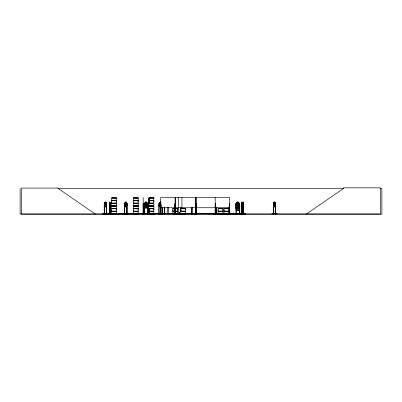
<?xml version="1.0" encoding="UTF-8"?>
<svg xmlns="http://www.w3.org/2000/svg" width="402" height="402" viewBox="0 0 402 402"><rect width="100%" height="100%" fill="white"/><g stroke="black" fill="none" stroke-linecap="round" stroke-linejoin="round"><path stroke-width="0.6" d="M111.706 211.12L111.706 208.764L116.5 208.764L116.495 211.12L111.706 211.12L111.711 209.944M111.706 203.06L111.706 200.709L116.5 200.709L116.495 203.06L111.706 203.06L111.711 201.884M116.495 209.944L116.495 208.764M116.495 201.884L116.495 200.709M133.374 211.12L133.374 208.764L138.167 208.764L138.162 211.12L133.374 211.12L133.379 209.944M133.374 203.06L133.374 200.709L138.167 200.709L138.162 203.06L133.374 203.06L133.379 201.884M138.162 209.944L138.162 208.764M138.162 201.884L138.162 200.709M148.931 211.12L148.931 208.764L153.835 208.764L153.83 211.12L148.931 211.12L148.936 209.944M148.931 203.06L148.931 200.709L153.835 200.709L153.83 203.06L148.931 203.06L148.936 201.884M153.83 209.944L153.83 208.764M153.83 201.884L153.83 200.709M177.669 211.12L172.875 211.12L172.88 209.944M177.664 209.944L177.664 208.764M180.935 211.12L180.935 209.944M185.719 209.944L185.719 208.764L180.93 208.764L180.93 211.12L185.724 211.12L185.724 208.764M218.115 211.12L218.115 208.764L222.909 208.764L222.904 211.12L218.115 211.12L218.12 209.944M222.904 209.944L222.904 208.764M228.698 211.12L223.984 211.12L223.989 209.944M141.328 213.774L147.584 213.698M189.679 213.774L198.131 213.758M241.984 203.663L241.833 202.337M242.888 213.964L242.883 203.598M242.878 203.668L242.657 205.332L242.999 206.955M273.646 213.964L273.561 203.578L273.571 213.964M275.35 213.964L275.33 203.578L275.682 203.724L275.702 213.964M104.58 203.638L104.555 213.964M106.56 213.964L106.49 203.578L106.424 213.964M109.952 203.598L110.042 202.337M109.947 206.955L110.294 205.332L110.068 203.598L110.068 213.964M126.891 203.734L126.967 213.964L126.871 213.593M109.992 202.126L109.957 203.673M241.436 203.673L241.632 206.955L241.974 206.955L242.22 205.316M147.69 203.648L147.665 213.964M159.222 213.964L159.127 203.713M239.381 203.703L239.356 213.964M238.753 207.286L238.341 207.286L237.763 206.256L236.838 207.296L237.547 206.03L236.868 204.799L237.778 205.779L238.657 204.804L237.989 206.02L238.753 207.176M110.143 204.437L110.093 205.065L109.992 204.437M109.62 213.593L109.867 213.964L109.992 202.08L109.992 206.955L109.846 205.316M110.103 206.955L110.248 205.316M239.527 213.959L245.532 213.774L239.572 213.914M239.572 213.774L245.532 213.774M110.213 204.94L110.017 205.904L109.882 203.588M179.488 212.713L179.478 212.879M144.856 205.115L145.986 203.99L148.006 203.749L148.896 204.643L148.66 206.663L147.549 207.829L145.494 208.075L144.574 207.151L144.815 205.1L145.966 203.95L148.021 203.708L148.941 204.628L148.7 206.683L147.529 207.794L145.509 208.03M111.661 205.859L116.505 205.904M111.696 213.959L111.711 211.593L116.5 211.593L116.5 213.864L102.716 213.934L116.495 213.799M133.323 205.859L138.167 205.904M133.358 213.959L138.167 213.869L138.167 211.593L133.374 211.593L133.278 213.753M149.026 213.959L149.041 211.593L149.047 213.799M172.865 213.959L172.875 211.593L177.669 211.593M180.915 213.959L185.724 213.864L185.724 211.593L180.93 211.593M218.105 213.959L231.125 213.934M228.698 211.593L223.984 211.593L223.974 213.869M241.984 203.598L241.733 205.065L241.873 202.337M241.672 202.08L241.376 203.708M242.999 202.08L242.657 203.708L242.959 202.08L243.3 202.08L243.587 203.724L243.587 213.964M243.26 206.955L243.547 205.316L243.3 206.955L242.959 206.955M105.384 202.337L105.128 204.437L105.646 205.065L105.917 203.724L105.646 202.337L105.354 202.337M149.273 213.774L154.589 213.939L148.936 213.799M275.536 213.964L275.566 203.708L274.822 202.126L275.179 204.94L274.707 205.904L274.229 205.904L273.747 204.94L274.104 202.126L274.857 202.126M271.868 213.774L277.244 213.774M125.359 202.141L124.916 204.955L125.504 205.919L126.092 205.919L126.675 204.955L126.675 203.734L126.238 202.141L125.329 202.141M122.952 213.934L128.429 213.934M216.422 207.422L216.452 213.964L216.462 213.593M237.602 205.914L237.195 207.301L237.602 208.648M159.167 213.939L159.142 213.593M160.684 203.668L160.735 213.964M145.459 202.126L144.826 203.724L144.826 204.94L145.67 205.904L146.514 205.904L147.343 204.94L147.343 203.724L146.72 202.126L145.459 202.126L144.197 203.724L144.207 213.964M237.19 202.126L236.557 203.724L236.557 204.94L237.401 205.904L238.245 205.904L239.074 204.94L239.074 203.724L238.451 202.126L237.19 202.126L235.929 203.724L235.899 213.964M237.19 203.749L236.557 205.347L236.557 206.568L237.401 207.532L238.245 207.532L239.074 206.568L239.074 205.347L238.451 203.749L237.19 203.749L235.929 205.347M237.19 205.708L236.557 207.301L236.557 208.522L237.401 209.487L238.245 209.487L239.074 208.522L239.074 207.301L238.451 205.708L239.713 207.301M144.579 203.683L144.207 203.724M236.281 203.703L235.939 203.724M172.855 213.879L177.674 213.864L177.664 211.593M174.986 213.959L175.031 213.593M175.166 213.934L175.126 197.498L160.639 197.498L160.609 213.964M191.628 213.959L191.669 207.422M195.432 213.964L195.643 203.708L195.684 213.964L196.005 213.959M148.896 204.643L148.207 206.211L147.348 207.075L146.077 207.171L145.484 206.578L145.569 205.296L146.428 204.432L148.006 203.749M274.832 202.08C275.918 203.548 275.867 205.442 274.867 206.955L274.094 206.955L273.385 205.316L273.365 203.708L274.094 202.08L274.867 202.08M273.737 203.724L273.385 203.724L274.129 202.08M274.832 206.955L275.601 205.332M104.314 213.964L104.314 203.708L105.113 202.08L105.927 202.08L106.701 203.724L106.731 205.332L105.927 206.955L105.083 206.955L104.279 205.332L104.339 203.724L105.128 202.126L104.731 204.94L105.259 205.904L105.786 205.904L106.304 204.94L105.912 202.126L105.093 202.126M105.892 206.955L106.671 205.316M124.414 203.724L125.313 202.095L126.253 202.095L127.148 203.724L127.148 205.347L126.223 206.97L125.313 206.97L124.414 205.347L124.444 203.724L124.414 213.964L124.474 213.593M124.444 203.734L125.344 202.095L125.344 206.97L124.474 205.332M238.024 208.648L238.451 208.015L238.024 205.914M148.921 205.809L153.835 205.904M146.72 206.914L147.976 205.316M148.031 205.316L146.986 205.603L147.037 204.266L146.645 205.613L145.253 206.01L146.635 205.93C145.68 207.377 147.102 207.909 146.966 205.924C149.634 205.271 147.232 204.995 146.74 206.955L145.439 206.955L144.157 205.332L144.157 203.708L145.439 202.08L146.74 202.08L148.021 203.708L148.011 213.964M238.451 210.497L239.713 208.899M178.629 213.663L178.483 213.13L178.478 213.799L178.855 213.864M179.925 213.959L180.553 213.944L178.377 213.959M180.252 213.949L180.403 213.13L180.252 213.663M306.495 213.964L343.398 188.568L343.398 187.819L380.297 187.819L380.297 213.964L20.1 213.964L20.1 188.568M144.117 213.939L144.167 213.593M158.74 213.939L158.78 203.708L160.066 202.08L160.931 202.08M164.343 213.939L164.438 207.337M144.554 203.719L144.594 213.964M159.177 203.703L158.835 203.724M104.56 203.719L104.208 203.724L104.203 213.964M147.64 203.703L147.971 203.724M57.828 188.568L343.589 188.568M380.016 188.568L381.9 188.568L381.9 214.181L21.396 214.181L21.396 188.086L58.3 188.086L58.3 188.568L95.199 213.964M111.701 197.869L116.505 197.869M133.369 197.869L138.167 197.869M148.931 197.869L153.835 197.869M111.711 198.106L116.495 198.106M133.379 198.106L138.162 198.106M148.936 198.106L153.83 198.106M111.671 200.397L116.53 200.397M133.338 200.397L138.198 200.397M148.901 200.397L153.865 200.397M111.671 200.543L116.53 200.543M133.338 200.543L138.198 200.543M148.901 200.543L153.865 200.543M109.947 202.08L110.294 203.708L109.952 202.126M241.632 202.08L241.974 202.08L242.265 203.724L242.3 213.964M160.926 202.126L160.086 202.126L159.453 203.724L159.453 204.94L160.297 205.904L161.137 205.904M110.002 202.337L110.168 203.693M160.921 202.337L160.498 202.337L160.091 203.724L160.091 204.437L160.498 205.065L160.921 205.065M243.195 202.337L243.059 205.065L243.155 202.337M274.616 202.337L274.34 202.337L274.109 203.724L274.34 205.065L274.822 204.437L274.581 202.337M111.671 203.226L116.53 203.226M133.338 203.226L138.198 203.226M148.901 203.226L153.865 203.226M111.671 203.372L116.53 203.372M133.338 203.372L138.198 203.372M148.901 203.372L153.865 203.372M148.931 203.538L153.835 203.538L153.835 205.804L148.936 205.744L153.835 205.809M106.696 203.708L106.344 203.724L106.339 213.964L106.319 213.593L106.696 213.593M109.796 203.708L109.64 213.964M242.27 203.708L241.934 202.08M273.365 203.708L273.435 213.964L273.405 213.593L273.767 213.593M124.595 213.964L124.66 203.724L124.324 203.724L124.293 213.964M127.148 203.724L126.72 203.724L126.69 213.964M143.177 203.724L143.313 213.964L143.358 213.593M160.639 203.724L160.981 203.724L161.011 213.964M195.93 203.724L196.282 203.724L196.317 213.964L196.276 203.724M215.17 203.724L215.507 203.724L215.537 213.964M239.336 203.724L239.703 203.724L239.793 213.939M243.506 203.724L243.743 213.964M241.336 205.332L241.672 206.955M111.711 205.744L116.495 205.744L116.495 203.538L111.706 203.538L111.706 205.804L116.505 205.809M133.379 205.744L138.162 205.744L138.162 203.538L133.374 203.538L133.374 205.804L138.167 205.804M148.931 206.01L153.835 206.015L153.83 208.291L148.931 208.291M111.711 206.161L116.495 206.161M133.379 206.161L138.162 206.161M148.936 206.161L153.83 206.161M160.931 206.955L160.066 206.955L158.78 205.332M160.639 207.744L175.126 207.744M175.252 207.744L195.744 207.744M195.93 207.744L229.658 207.744M172.875 208.291L177.669 208.291M180.93 208.291L185.724 208.291M218.115 208.291L222.909 208.291M223.984 208.291L228.698 208.291M111.671 208.457L116.53 208.457M133.338 208.457L138.198 208.457M148.901 208.457L153.865 208.457M172.845 208.457L174.644 208.457M175.9 208.457L177.704 208.457M180.895 208.457L185.754 208.457M218.085 208.457L222.944 208.457M223.954 208.457L228.728 208.457M237.19 208.543L238.451 208.543M111.671 208.603L116.53 208.603M133.338 208.603L138.198 208.603M148.901 208.603L153.865 208.603M172.845 208.603L174.644 208.603M175.9 208.603L177.704 208.603M180.895 208.603L185.754 208.603M218.085 208.603L222.944 208.603M223.954 208.603L228.728 208.603M228.698 208.764L223.984 208.764L223.984 211.12M111.671 211.281L116.53 211.281M133.338 211.281L138.198 211.281M148.901 211.281L153.865 211.281M172.845 211.281L174.644 211.281M175.9 211.281L177.704 211.281M180.895 211.281L185.754 211.281M218.085 211.281L222.944 211.281M223.954 211.281L228.728 211.281M111.671 211.427L116.53 211.427M133.338 211.427L138.198 211.427M148.901 211.427L153.865 211.427M172.845 211.427L174.644 211.427M175.9 211.427L177.704 211.427M180.895 211.427L185.754 211.427M218.085 211.427L222.944 211.427M223.954 211.427L228.728 211.427M104.183 213.593L104.56 213.593M110.037 213.593L110.284 213.964M124.288 213.593L124.695 213.593L124.69 213.964M126.69 213.593L127.092 213.593M133.745 213.648L129.871 213.648L129.871 213.964M137.801 213.648L242.954 213.593L242.934 213.964M243.476 213.593L243.743 213.593M275.34 213.593L275.712 213.593L275.591 213.964M119.64 213.753L120.957 213.753M121.108 213.753L122.389 213.964M122.65 213.753L128.424 213.774L122.972 213.964M159.222 213.698L162.212 213.698M164.825 213.698L167.815 213.698M208.427 213.753L209.623 213.964M209.904 213.753L211.181 213.753M211.452 213.753L224.231 213.964M224.442 213.753L231.617 213.753M239.316 213.698L235.346 213.964M133.379 213.799L138.162 213.799M172.88 213.799L177.664 213.799M180.935 213.799L185.719 213.799M218.12 213.799L231.1 213.964M154.574 213.914L148.911 213.874L148.936 211.593L153.835 211.593L153.835 213.864M216.537 213.914L213.799 213.934L216.557 213.964M176.578 213.934L173.88 213.934M229.467 213.934L229.512 203.724M238.451 203.749L239.713 205.347M235.929 208.899L237.19 210.497M158.825 205.316L160.086 206.914M144.197 205.316L145.459 206.914M105.882 202.126L106.671 203.724L106.656 213.964M104.304 205.316L105.113 206.955M195.779 213.593L195.794 213.964L195.93 197.498L229.658 197.498L229.627 213.964M242.813 204.94L243.205 205.904L243.255 202.126L242.959 202.126L242.813 203.724L242.803 213.964M241.491 204.94L241.883 205.904L241.929 202.126L241.637 202.126L241.491 203.724L241.481 213.964M110.103 202.08L110.289 203.724M112.098 213.914L102.736 213.964M275.481 206.131L275.46 213.964M273.757 213.593L273.757 213.964L273.737 205.528M243.632 203.724L243.622 213.964M243.456 203.588L243.496 213.964M242.738 203.588L242.687 213.964M242.466 213.648L242.466 213.964M242.421 213.964L242.391 203.724L242.18 213.964M242.17 213.593L242.17 213.964M241.939 213.648L241.939 213.964M241.602 205.528L241.607 213.964M241.522 206.734L241.567 213.964M241.416 203.588L241.381 213.964M239.662 213.593L239.662 213.964M239.316 213.593L239.316 213.964M236.326 213.593L236.326 213.964L236.23 203.588M235.979 213.593L235.989 213.964M234.451 213.964L232.853 213.964M229.783 213.593L229.783 213.964L229.753 203.724L229.416 203.724L229.386 213.964M229.567 213.593L229.552 213.964M229.13 213.648L229.13 213.964M229.029 213.593L229.05 213.964M229.014 207.422L229.009 213.964M228.879 207.422L228.859 213.964M228.838 213.593L228.833 213.964M227.708 213.593L227.713 213.964M227.617 213.593L227.638 213.964M227.582 213.593L227.572 213.964M227.462 213.593L227.447 213.964M226.371 213.593L226.381 213.964M226.316 213.593L226.281 213.964M226.241 213.593L226.246 213.964M222.864 213.964L222.904 211.593L218.115 211.593L218.125 213.964M222.602 213.593L222.628 213.964M222.537 213.593L222.507 213.964L222.467 213.593M222.351 213.593L222.396 213.964M222.261 213.593L222.326 213.964M222.231 213.698L222.221 213.964M220.18 213.964L220.155 213.593L220.105 213.964M220.005 213.593L220.02 213.964M219.949 213.593L219.959 213.964M219.879 213.593L219.829 213.964M219.814 213.593L219.814 213.964M216.16 213.648L216.16 213.964M216.075 207.422L216.075 213.964M216.035 213.593L216.035 213.964M215.412 203.724L215.442 213.964M215.371 213.593L215.356 213.964M215.266 203.724L215.266 213.964M215.17 197.498L215.17 213.964M196.618 213.648L196.618 213.964M196.146 197.498L196.141 213.964M196.106 213.593L196.106 213.964M195.975 213.593L195.975 213.964M195.769 213.964L195.744 197.498L175.252 197.498L175.222 213.964M195.307 207.337L195.357 213.964M195.272 213.593L195.266 213.964M192.282 213.593L192.282 213.964M192.241 207.337L192.201 213.964M191.935 213.593L191.935 213.964M191.895 207.337L191.865 213.964M191.689 213.593L191.684 213.964M191.538 207.422L191.533 213.964L191.493 213.593M188.071 213.648L188.071 213.964M187.543 213.648L187.543 213.964M181.94 197.498L181.94 207.744M179.734 213.663L179.734 212.542L179.146 212.542L179.146 213.663M178.418 197.498L178.418 207.744M177.664 211.12L177.669 208.764L172.875 208.764L172.875 211.12M175.639 213.964L175.599 203.724L174.88 203.724L174.855 213.964M175.558 213.593L175.558 213.964M175.292 213.593L175.292 213.964M174.976 203.724L174.945 213.964M168.242 213.593L168.242 213.964M168.202 207.337L168.162 213.964M167.895 213.593L167.895 213.964M167.855 207.337L167.815 213.964M164.825 213.593L164.825 213.964M164.785 207.337L164.785 213.964M164.478 213.593L164.478 213.964M162.639 213.593L162.639 213.964M162.599 207.337L162.559 213.964M162.292 213.593L162.292 213.964M162.252 207.337L162.212 213.964M160.885 203.724L160.916 213.964M160.79 213.593L160.835 213.964M160.308 213.648L160.308 213.964M158.875 213.593L158.875 213.964M152.971 213.593L152.956 213.964M152.815 213.593L152.84 213.964M152.785 213.593L152.755 213.964M152.649 213.593L152.665 213.964M151.182 213.593L151.207 213.964M149.047 198.106L149.047 200.236L149.041 197.965M147.931 213.593L147.931 213.964M147.584 213.593L147.584 213.964M144.514 213.593L144.514 213.964M143.182 203.724L143.182 213.964M143.182 197.498L143.177 213.964M142.725 213.648L142.725 213.964M142.68 213.648L142.68 213.964M142.197 213.648L142.197 213.964M137.077 213.964L135.499 213.964M134.585 213.964L133.007 213.964M130.519 213.648L130.519 213.964M129.992 213.648L129.992 213.964M127.057 203.724L127.087 213.964M126.816 203.724L126.786 213.964M124.565 203.724L124.509 213.964M119.545 213.964L118.193 213.964M117.992 213.964L116.796 213.964M116.62 213.964L114.992 213.964M110.248 203.588L110.203 213.964M110.143 202.08L110.118 213.964M109.701 203.724L109.701 213.964M106.671 213.593L106.691 213.964M104.425 204.925L104.45 213.964M104.354 213.593L104.384 213.964M180.724 207.543A1.281 1.281 0 0 1 180.347 208.447L180.081 213.387L178.8 213.387L178.538 208.447A1.281 1.281 0 0 1 178.161 207.543M149.047 209.944L149.047 211.12L149.041 208.764L149.047 209.944M149.047 201.884L149.047 203.06L149.041 200.709L149.047 201.884M125.645 202.352L125.359 204.452L125.942 205.08L126.238 203.734L125.942 202.352L125.615 202.352M146.373 205.387L146.217 206.125L147.263 206.276L148.449 204.487L148.147 204.191L146.373 205.387M145.871 202.337L145.464 204.437L145.871 205.065L146.293 205.065L146.72 203.724L146.293 202.337L145.871 202.337M237.602 202.337L237.195 204.437L237.602 205.065L238.024 205.065L238.451 203.724L238.024 202.337L237.602 202.337M237.602 203.96L237.195 206.06L237.602 206.693L238.024 206.693L238.451 205.347L238.024 203.96L237.602 203.96M159.292 213.758L162.006 213.753L159.303 213.753M237.17 202.08L235.889 203.708L235.889 206.96L237.17 208.583L238.471 208.583L239.753 206.96L239.753 203.708L238.471 202.08L237.17 202.08M237.17 203.708L235.889 205.332L237.17 206.955L238.471 206.955L239.753 205.332L238.471 203.708L237.17 203.708M237.17 205.663L235.889 207.286L235.889 208.914L237.17 210.537L238.471 210.537L239.753 208.914L239.753 207.286L238.471 205.663L237.17 205.663M116.505 197.965L111.701 197.965L111.711 200.236L116.5 200.236L116.5 197.965M138.167 197.96L133.369 197.96L133.379 200.236L138.167 200.236L138.167 197.965M153.835 197.96L148.931 197.96L148.936 200.236L153.835 200.236L153.835 197.965M116.505 206.01L111.701 206.025L111.711 208.291L116.5 208.291L116.5 206.025M138.167 206.015L133.369 206.025L133.379 208.291L138.167 208.291L138.167 206.025M226.517 213.964L226.517 213.593L226.507 213.964M151.092 213.964L151.072 213.593L151.036 213.964M150.896 213.964L150.891 213.593L150.871 213.964"/></g></svg>
